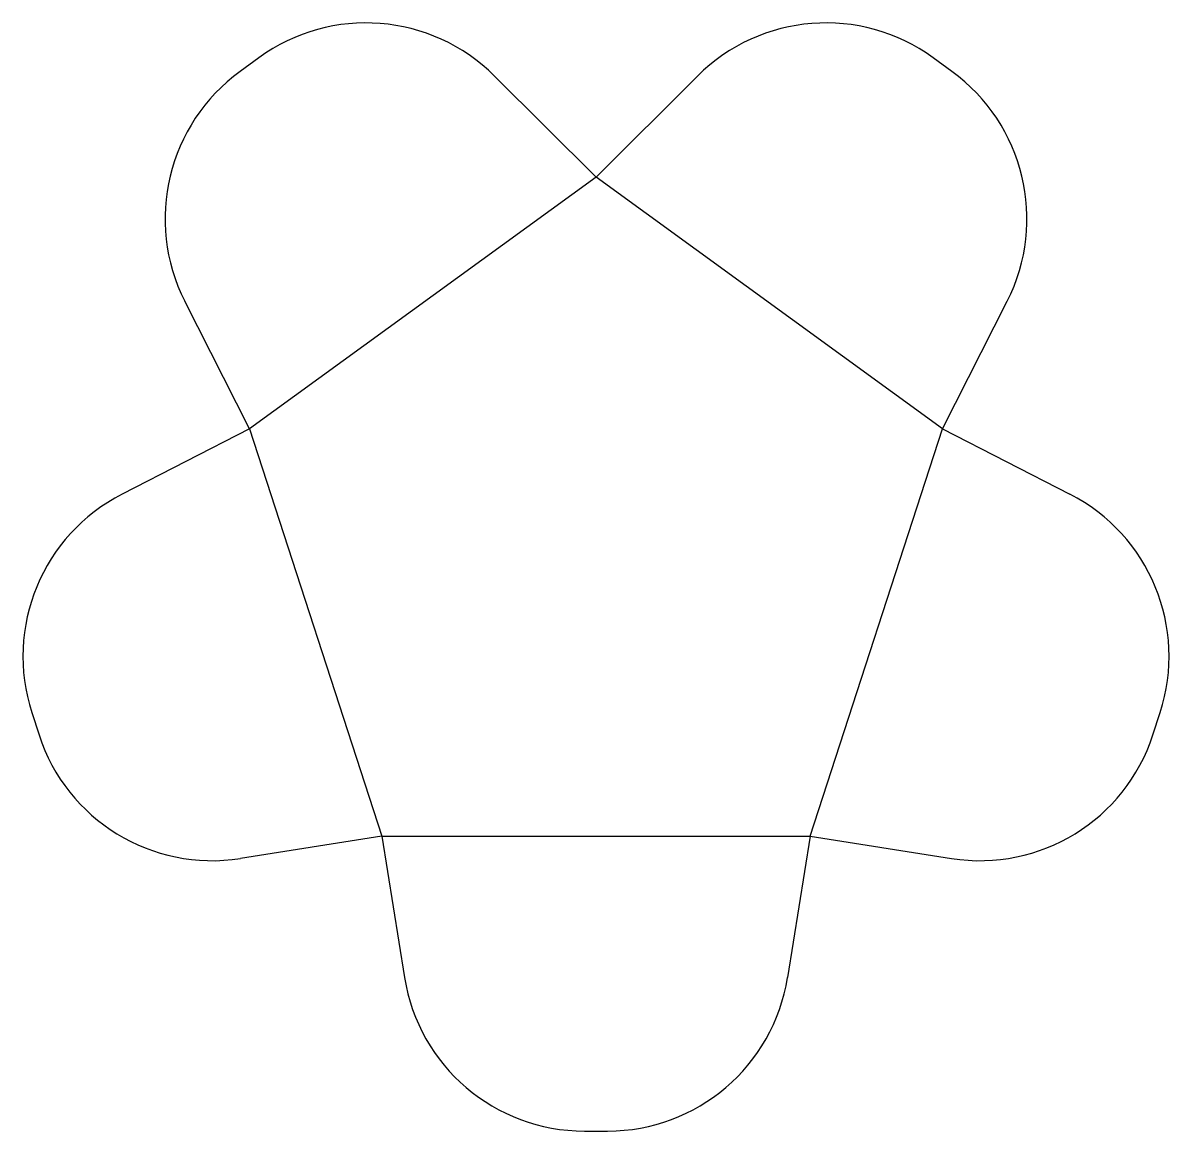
# Model space of a CAD drawing. Header units: millimetres. Extents: x 111 to 300, y -98 to 84.
import ezdxf

# ---------------------------------------------------------------- set-up
doc = ezdxf.new("R2010")
doc.units = ezdxf.units.MM
doc.header["$MEASUREMENT"] = 0

msp = doc.modelspace()

# ---------------------------------------------------------------- linework, layer by layer
for p, q in [((150.34, 78.43), (147.23, 76.17)), ((264.46, 76.17), (261.36, 78.43)), ((205.85, 58.76), (189.15, 75.4)), ((205.85, 58.76), (222.55, 75.4)), ((148.79, 17.3), (138.12, 38.32)), ((262.91, 17.3), (273.58, 38.32)), ((148.79, 17.3), (127.8, 6.56)), ((262.91, 17.3), (283.9, 6.56)), ((112.93, -29.42), (114.11, -33.07)), ((297.59, -33.07), (298.77, -29.42)), ((170.58, -49.78), (147.29, -53.43)), ((170.58, -49.78), (174.31, -73.06)), ((241.12, -49.78), (237.39, -73.06)), ((241.12, -49.78), (264.41, -53.43)), ((203.93, -98.32), (207.77, -98.32))]:
    msp.add_line(p, q)
at = {"color": 5}
for p, q in [((205.85, 58.76), (148.79, 17.3)), ((262.91, 17.3), (205.85, 58.76)), ((148.79, 17.3), (170.58, -49.78)), ((241.12, -49.78), (262.91, 17.3)), ((170.58, -49.78), (241.12, -49.78))]:
    msp.add_line(p, q, dxfattribs=at)
for centre, start, end in [((167.97, 54.16), 45.0911, 126), ((243.73, 54.16), 54, 134.9089), ((164.87, 51.9), 126, 206.9089), ((246.83, 51.9), 333.0911, 54), ((141.46, -20.15), 117.0911, 198), ((270.24, -20.15), 342, 62.9089), ((142.64, -23.8), 198, 278.9089), ((269.05, -23.8), 261.0911, 342), ((203.93, -68.32), 189.0911, 270), ((207.77, -68.32), 270, 350.9089)]:
    msp.add_arc(centre, 30, start, end)

doc.saveas('drawing.dxf')
